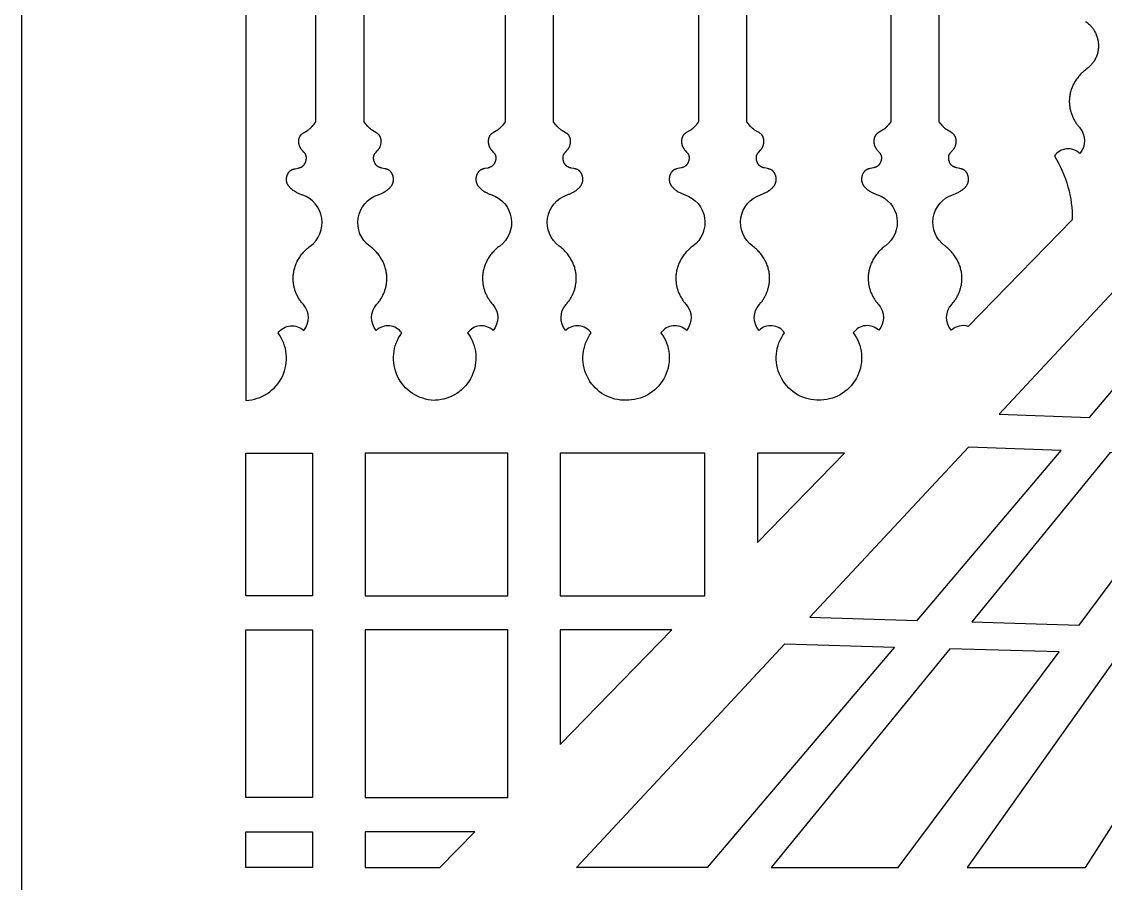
# Model space of a CAD drawing. Extents: x 101 to 2101, y 75 to 2087.
# Drawn here: x 101 to 575.2, y 384.7 to 762 of the extents above; entities that cross this region are included whole.
import ezdxf

# ---------------------------------------------------------------- set-up
doc = ezdxf.new("R2010")
doc.units = 0
doc.layers.add('LAYER_01', color=7, linetype='CONTINUOUS')

msp = doc.modelspace()

# ---------------------------------------------------------------- linework, layer by layer
at = {"layer": 'LAYER_01'}
msp.add_lwpolyline([(101.01, 1666.56, -0.19494), (1093.27, 2087.06), (1093.27, 75.37), (101.01, 75.37)], format="xyb", close=True, dxfattribs=at)
for points in [[(199.14, 1591.48), (199.14, 596.19, 0.602226), (213.25, 625.69, -0.456941), (224.41, 626.77, 0.374262), (224.27, 638.11), (223.99, 638.43), (223.72, 638.76), (223.45, 639.09), (223.2, 639.43), (222.95, 639.77), (222.71, 640.11), (222.49, 640.46), (222.27, 640.81), (222.06, 641.17), (221.86, 641.53), (221.67, 641.89), (221.49, 642.25), (221.31, 642.62), (221.15, 642.98), (221, 643.35), (220.86, 643.72), (220.72, 644.09), (220.6, 644.46), (220.48, 644.83), (220.38, 645.2), (220.28, 645.57), (220.19, 645.94), (220.11, 646.3), (220.05, 646.67), (219.98, 647.04), (219.93, 647.4), (219.89, 647.77), (219.85, 648.13), (219.83, 648.49), (219.81, 648.84), (219.79, 649.2), (219.79, 649.55), (219.8, 650.01), (219.82, 650.47), (219.85, 650.93), (219.9, 651.4), (219.96, 651.87), (220.03, 652.34), (220.12, 652.82), (220.22, 653.29), (220.34, 653.77), (220.48, 654.25), (220.63, 654.73), (220.79, 655.21), (220.97, 655.68), (221.17, 656.16), (221.38, 656.63), (221.61, 657.1), (221.85, 657.57), (222.12, 658.03), (222.39, 658.49), (222.68, 658.94), (222.99, 659.39), (223.31, 659.83), (223.65, 660.26), (224, 660.68), (224.37, 661.1), (224.75, 661.51), (225.14, 661.9), (225.55, 662.29), (225.97, 662.67), (226.4, 663.03), (226.84, 663.39), (227.29, 663.73, 0.608262), (223.79, 686.12), (223.46, 686.23), (223.12, 686.36), (222.79, 686.49), (222.46, 686.63), (222.13, 686.78), (221.8, 686.94), (221.48, 687.1), (221.15, 687.28), (220.78, 687.49), (220.41, 687.71), (220.05, 687.95), (219.88, 688.07), (219.7, 688.19), (219.53, 688.32), (219.36, 688.45), (219.2, 688.58), (219.04, 688.72), (218.88, 688.86), (218.72, 689), (218.57, 689.14), (218.43, 689.29), (218.29, 689.44), (218.15, 689.6), (218.02, 689.76), (217.9, 689.92), (217.78, 690.08), (217.67, 690.25), (217.62, 690.33), (217.56, 690.42), (217.51, 690.51), (217.47, 690.59), (217.42, 690.68), (217.37, 690.77), (217.33, 690.86), (217.29, 690.95), (217.25, 691.04), (217.21, 691.13), (217.18, 691.23), (217.14, 691.32), (217.11, 691.42), (217.08, 691.51), (217.05, 691.61), (217.03, 691.71), (217, 691.81), (216.98, 691.9), (216.96, 692.01), (216.94, 692.11), (216.93, 692.19), (216.92, 692.27), (216.9, 692.43), (216.89, 692.6), (216.89, 692.76), (216.88, 692.93), (216.89, 693.1), (216.9, 693.27), (216.91, 693.43), (216.93, 693.6), (216.96, 693.77), (216.99, 693.94), (217.02, 694.11), (217.06, 694.27), (217.11, 694.44), (217.16, 694.6), (217.21, 694.76), (217.27, 694.92), (217.34, 695.08), (217.41, 695.23), (217.48, 695.38), (217.56, 695.53), (217.64, 695.67), (217.68, 695.74), (217.73, 695.81), (217.77, 695.88), (217.82, 695.94), (217.87, 696.01), (217.91, 696.08), (217.96, 696.14), (218.01, 696.2), (218.07, 696.26), (218.12, 696.32), (218.17, 696.38), (218.23, 696.44), (218.28, 696.49), (218.34, 696.55), (218.4, 696.6), (218.45, 696.65), (218.51, 696.7), (218.57, 696.75), (218.64, 696.8), (218.7, 696.84), (218.77, 696.89), (218.84, 696.94), (218.91, 696.98), (218.99, 697.03), (219.06, 697.07), (219.14, 697.1), (219.22, 697.14), (219.29, 697.18), (219.37, 697.21), (219.45, 697.24), (219.61, 697.31), (219.78, 697.36), (219.95, 697.41), (220.12, 697.46), (220.29, 697.51), (220.64, 697.59), (222.05, 697.89), (222.23, 697.93), (222.4, 697.97), (222.57, 698.02), (222.74, 698.08), (222.91, 698.13), (223.07, 698.2), (223.15, 698.23), (223.23, 698.27), (223.31, 698.3), (223.39, 698.34), (223.47, 698.38), (223.54, 698.42), (223.62, 698.47), (223.69, 698.51), (223.76, 698.56), (223.84, 698.61), (223.91, 698.66), (223.98, 698.71), (224.04, 698.76), (224.1, 698.81), (224.16, 698.87), (224.22, 698.92), (224.28, 698.98), (224.34, 699.04), (224.39, 699.1), (224.45, 699.16), (224.5, 699.22), (224.55, 699.29), (224.6, 699.35), (224.65, 699.42), (224.7, 699.49), (224.75, 699.56), (224.8, 699.63), (224.84, 699.7), (224.89, 699.77), (224.93, 699.85), (224.97, 699.92), (225.01, 700), (225.05, 700.08), (225.09, 700.15), (225.16, 700.31), (225.23, 700.47), (225.29, 700.64), (225.35, 700.8), (225.4, 700.97), (225.44, 701.14), (225.48, 701.31), (225.52, 701.48), (225.53, 701.56), (225.54, 701.65), (225.55, 701.73), (225.56, 701.82), (225.57, 701.9), (225.58, 701.99), (225.58, 702.07), (225.59, 702.16), (225.59, 702.24), (225.59, 702.32), (225.59, 702.41), (225.58, 702.49), (225.58, 702.57), (225.57, 702.66), (225.56, 702.74), (225.55, 702.82), (225.54, 702.9), (225.53, 702.98), (225.51, 703.06), (225.5, 703.14), (225.48, 703.21), (225.46, 703.29), (225.44, 703.36), (225.41, 703.44), (225.39, 703.51), (225.36, 703.58), (225.34, 703.64), (225.32, 703.69), (225.29, 703.73), (225.27, 703.78), (225.22, 703.88), (225.17, 703.98), (225.11, 704.07), (225.05, 704.16), (224.99, 704.25), (224.93, 704.34), (224.86, 704.43), (224.8, 704.51), (224.66, 704.68), (224.51, 704.85), (223.74, 705.69), (223.59, 705.87), (223.44, 706.05), (223.37, 706.14), (223.3, 706.23), (223.23, 706.33), (223.17, 706.43), (223.12, 706.51), (223.07, 706.59), (223.02, 706.67), (222.97, 706.75), (222.93, 706.83), (222.88, 706.92), (222.84, 707), (222.8, 707.09), (222.76, 707.17), (222.73, 707.26), (222.65, 707.44), (222.59, 707.62), (222.53, 707.81), (222.48, 707.99), (222.43, 708.18), (222.39, 708.37), (222.35, 708.56), (222.33, 708.75), (222.3, 708.95), (222.29, 709.14), (222.28, 709.33), (222.27, 709.52), (222.28, 709.72), (222.28, 709.91), (222.3, 710.09), (222.31, 710.19), (222.32, 710.28), (222.34, 710.37), (222.35, 710.47), (222.37, 710.56), (222.39, 710.65), (222.41, 710.74), (222.43, 710.83), (222.45, 710.91), (222.48, 711), (222.5, 711.09), (222.53, 711.17), (222.56, 711.26), (222.59, 711.34), (222.63, 711.42), (222.66, 711.51), (222.7, 711.59), (222.74, 711.67), (222.78, 711.74), (222.82, 711.82), (222.86, 711.89), (222.91, 711.97), (222.95, 712.04), (223, 712.11), (223.04, 712.16), (223.08, 712.22), (223.12, 712.27), (223.16, 712.32), (223.2, 712.37), (223.25, 712.42), (223.34, 712.51), (223.43, 712.6), (223.52, 712.69), (223.62, 712.78), (223.72, 712.87), (223.82, 712.95), (223.93, 713.03), (224.04, 713.11), (224.15, 713.19), (224.37, 713.34), (224.6, 713.48), (226.04, 714.33), (226.27, 714.48), (226.5, 714.63), (226.62, 714.72), (226.74, 714.81), (226.85, 714.9), (226.97, 714.99), (227.2, 715.18), (227.42, 715.38), (227.63, 715.58), (227.84, 715.79), (228.04, 716.01), (228.24, 716.23), (228.62, 716.68), (228.99, 717.14), (229.72, 718.07), (229.75, 1016.98, 0.48988)], [(312.63, 1017.01), (312.6, 718.1), (311.87, 717.16), (311.5, 716.7), (311.12, 716.25), (310.92, 716.03), (310.72, 715.82), (310.51, 715.61), (310.3, 715.41), (310.08, 715.21), (309.85, 715.02), (309.74, 714.92), (309.62, 714.83), (309.5, 714.74), (309.38, 714.66), (309.15, 714.5), (308.92, 714.35), (307.48, 713.51), (307.25, 713.36), (307.03, 713.21), (306.92, 713.13), (306.81, 713.06), (306.7, 712.97), (306.6, 712.89), (306.5, 712.81), (306.4, 712.72), (306.31, 712.63), (306.22, 712.54), (306.13, 712.44), (306.08, 712.39), (306.04, 712.34), (306, 712.29), (305.96, 712.24), (305.92, 712.19), (305.88, 712.14), (305.83, 712.07), (305.79, 712), (305.74, 711.92), (305.7, 711.85), (305.66, 711.77), (305.62, 711.69), (305.58, 711.61), (305.54, 711.53), (305.51, 711.45), (305.47, 711.37), (305.44, 711.29), (305.41, 711.2), (305.38, 711.12), (305.36, 711.03), (305.33, 710.94), (305.31, 710.85), (305.29, 710.76), (305.27, 710.67), (305.25, 710.58), (305.23, 710.49), (305.22, 710.4), (305.2, 710.31), (305.19, 710.21), (305.18, 710.12), (305.16, 709.93), (305.16, 709.74), (305.15, 709.55), (305.16, 709.36), (305.17, 709.17), (305.18, 708.97), (305.21, 708.78), (305.23, 708.59), (305.27, 708.4), (305.31, 708.21), (305.36, 708.02), (305.41, 707.83), (305.47, 707.65), (305.53, 707.47), (305.61, 707.29), (305.64, 707.2), (305.68, 707.11), (305.72, 707.03), (305.76, 706.94), (305.81, 706.86), (305.85, 706.78), (305.9, 706.69), (305.95, 706.61), (306, 706.53), (306.05, 706.45), (306.11, 706.36), (306.18, 706.26), (306.25, 706.17), (306.32, 706.07), (306.47, 705.89), (306.62, 705.72), (307.39, 704.88), (307.54, 704.71), (307.68, 704.54), (307.74, 704.45), (307.81, 704.37), (307.87, 704.28), (307.93, 704.19), (307.99, 704.1), (308.05, 704), (308.1, 703.91), (308.15, 703.81), (308.17, 703.76), (308.2, 703.71), (308.22, 703.66), (308.24, 703.61), (308.27, 703.54), (308.29, 703.47), (308.32, 703.39), (308.34, 703.32), (308.36, 703.24), (308.38, 703.16), (308.39, 703.08), (308.41, 703.01), (308.42, 702.93), (308.43, 702.85), (308.44, 702.76), (308.45, 702.68), (308.46, 702.6), (308.46, 702.52), (308.47, 702.44), (308.47, 702.35), (308.47, 702.27), (308.47, 702.18), (308.46, 702.1), (308.46, 702.01), (308.45, 701.93), (308.44, 701.84), (308.43, 701.76), (308.42, 701.67), (308.41, 701.59), (308.4, 701.5), (308.36, 701.33), (308.32, 701.16), (308.28, 701), (308.23, 700.83), (308.17, 700.66), (308.11, 700.5), (308.04, 700.34), (307.97, 700.18), (307.93, 700.1), (307.89, 700.03), (307.85, 699.95), (307.81, 699.88), (307.77, 699.8), (307.72, 699.73), (307.68, 699.66), (307.63, 699.59), (307.58, 699.52), (307.53, 699.45), (307.48, 699.38), (307.43, 699.31), (307.38, 699.25), (307.33, 699.19), (307.27, 699.13), (307.22, 699.07), (307.16, 699.01), (307.1, 698.95), (307.04, 698.89), (306.98, 698.84), (306.92, 698.79), (306.86, 698.74), (306.79, 698.69), (306.72, 698.63), (306.65, 698.58), (306.57, 698.54), (306.5, 698.49), (306.42, 698.45), (306.35, 698.41), (306.27, 698.37), (306.19, 698.33), (306.11, 698.29), (306.03, 698.26), (305.95, 698.22), (305.79, 698.16), (305.62, 698.1), (305.45, 698.05), (305.28, 698), (305.11, 697.96), (304.93, 697.91), (303.52, 697.62), (303.17, 697.53), (303, 697.49), (302.83, 697.44), (302.66, 697.39), (302.49, 697.33), (302.33, 697.27), (302.25, 697.24), (302.17, 697.2), (302.1, 697.17), (302.02, 697.13), (301.94, 697.09), (301.87, 697.05), (301.79, 697.01), (301.72, 696.97), (301.65, 696.92), (301.58, 696.87), (301.52, 696.83), (301.46, 696.78), (301.39, 696.73), (301.33, 696.68), (301.28, 696.63), (301.22, 696.58), (301.16, 696.52), (301.11, 696.47), (301.05, 696.41), (301, 696.35), (300.95, 696.29), (300.89, 696.23), (300.84, 696.17), (300.79, 696.1), (300.75, 696.04), (300.7, 695.97), (300.65, 695.9), (300.61, 695.84), (300.56, 695.77), (300.52, 695.7), (300.44, 695.55), (300.36, 695.41), (300.29, 695.26), (300.22, 695.1), (300.15, 694.95), (300.09, 694.79), (300.04, 694.63), (299.99, 694.46), (299.95, 694.3), (299.9, 694.13), (299.87, 693.97), (299.84, 693.8), (299.81, 693.63), (299.79, 693.46), (299.78, 693.29), (299.77, 693.12), (299.76, 692.96), (299.77, 692.79), (299.77, 692.62), (299.78, 692.46), (299.8, 692.29), (299.81, 692.21), (299.82, 692.13), (299.84, 692.03), (299.86, 691.93), (299.88, 691.83), (299.91, 691.73), (299.93, 691.64), (299.96, 691.54), (299.99, 691.44), (300.02, 691.35), (300.06, 691.25), (300.09, 691.16), (300.13, 691.07), (300.17, 690.98), (300.21, 690.89), (300.25, 690.8), (300.3, 690.71), (300.35, 690.62), (300.39, 690.53), (300.45, 690.45), (300.5, 690.36), (300.55, 690.27), (300.66, 690.11), (300.78, 689.94), (300.91, 689.78), (301.03, 689.62), (301.17, 689.47), (301.31, 689.32), (301.45, 689.17), (301.6, 689.02), (301.76, 688.88), (301.92, 688.74), (302.08, 688.61), (302.24, 688.47), (302.41, 688.34), (302.58, 688.22), (302.76, 688.09), (302.93, 687.97), (303.29, 687.74), (303.66, 687.52), (304.03, 687.31), (304.36, 687.13), (304.68, 686.97), (305.01, 686.81), (305.34, 686.66), (305.67, 686.52), (306, 686.39), (306.34, 686.26), (306.67, 686.14, -0.608262), (310.17, 663.76), (309.72, 663.41), (309.28, 663.06), (308.85, 662.69), (308.43, 662.32), (308.02, 661.93), (307.63, 661.53), (307.25, 661.13), (306.88, 660.71), (306.53, 660.29), (306.19, 659.85), (305.87, 659.41), (305.56, 658.97), (305.27, 658.52), (305, 658.06), (304.74, 657.6), (304.49, 657.13), (304.26, 656.66), (304.05, 656.19), (303.85, 655.71), (303.67, 655.23), (303.51, 654.75), (303.36, 654.28), (303.22, 653.8), (303.1, 653.32), (303, 652.84), (302.91, 652.37), (302.84, 651.89), (302.78, 651.42), (302.73, 650.96), (302.7, 650.49), (302.68, 650.03), (302.67, 649.58), (302.68, 649.23), (302.69, 648.87), (302.71, 648.51), (302.73, 648.15), (302.77, 647.79), (302.81, 647.43), (302.86, 647.07), (302.93, 646.7), (302.99, 646.33), (303.07, 645.96), (303.16, 645.59), (303.26, 645.22), (303.36, 644.85), (303.48, 644.48), (303.6, 644.11), (303.74, 643.74), (303.88, 643.38), (304.03, 643.01), (304.19, 642.64), (304.37, 642.28), (304.55, 641.92), (304.74, 641.55), (304.94, 641.2), (305.15, 640.84), (305.37, 640.49), (305.59, 640.14), (305.83, 639.8), (306.08, 639.45), (306.33, 639.12), (306.6, 638.79), (306.87, 638.46), (307.15, 638.14, -0.374262), (307.29, 626.8, 0.456941), (296.13, 625.71, -0.602226), (282.02, 596.22), (281.45, 596.19, -0.602226), (267.34, 625.69, 0.456941), (256.18, 626.77, -0.374262), (256.32, 638.11), (256.6, 638.43), (256.87, 638.76), (257.14, 639.09), (257.39, 639.43), (257.64, 639.77), (257.88, 640.11), (258.1, 640.46), (258.32, 640.81), (258.53, 641.17), (258.73, 641.53), (258.92, 641.89), (259.1, 642.25), (259.28, 642.62), (259.44, 642.98), (259.59, 643.35), (259.73, 643.72), (259.87, 644.09), (259.99, 644.46), (260.11, 644.83), (260.21, 645.2), (260.31, 645.57), (260.4, 645.94), (260.47, 646.3), (260.54, 646.67), (260.61, 647.04), (260.66, 647.4), (260.7, 647.77), (260.74, 648.13), (260.76, 648.49), (260.78, 648.84), (260.79, 649.2), (260.8, 649.55), (260.79, 650.01), (260.77, 650.47), (260.74, 650.93), (260.69, 651.4), (260.63, 651.87), (260.56, 652.34), (260.47, 652.82), (260.37, 653.29), (260.25, 653.77), (260.11, 654.25), (259.96, 654.73), (259.8, 655.21), (259.62, 655.68), (259.42, 656.16), (259.21, 656.63), (258.98, 657.1), (258.73, 657.57), (258.47, 658.03), (258.2, 658.49), (257.91, 658.94), (257.6, 659.39), (257.28, 659.83), (256.94, 660.26), (256.59, 660.68), (256.22, 661.1), (255.84, 661.51), (255.45, 661.9), (255.04, 662.29), (254.62, 662.67), (254.19, 663.03), (253.75, 663.39), (253.3, 663.73, -0.608262), (256.8, 686.12), (257.13, 686.23), (257.47, 686.36), (257.8, 686.49), (258.13, 686.63), (258.46, 686.78), (258.79, 686.94), (259.11, 687.1), (259.44, 687.28), (259.81, 687.49), (260.18, 687.71), (260.54, 687.95), (260.71, 688.07), (260.89, 688.19), (261.06, 688.32), (261.23, 688.45), (261.39, 688.58), (261.55, 688.72), (261.71, 688.86), (261.87, 689), (262.01, 689.14), (262.16, 689.29), (262.3, 689.44), (262.43, 689.6), (262.56, 689.76), (262.69, 689.92), (262.81, 690.08), (262.92, 690.25), (262.97, 690.33), (263.02, 690.42), (263.08, 690.51), (263.12, 690.59), (263.17, 690.68), (263.22, 690.77), (263.26, 690.86), (263.3, 690.95), (263.34, 691.04), (263.38, 691.13), (263.41, 691.23), (263.45, 691.32), (263.48, 691.42), (263.51, 691.51), (263.54, 691.61), (263.56, 691.71), (263.59, 691.81), (263.61, 691.9), (263.63, 692.01), (263.65, 692.11), (263.66, 692.19), (263.67, 692.27), (263.69, 692.43), (263.7, 692.6), (263.7, 692.76), (263.7, 692.93), (263.7, 693.1), (263.69, 693.27), (263.68, 693.43), (263.66, 693.6), (263.63, 693.77), (263.6, 693.94), (263.56, 694.11), (263.52, 694.27), (263.48, 694.44), (263.43, 694.6), (263.37, 694.76), (263.32, 694.92), (263.25, 695.08), (263.18, 695.23), (263.11, 695.38), (263.03, 695.53), (262.95, 695.67), (262.91, 695.74), (262.86, 695.81), (262.82, 695.88), (262.77, 695.94), (262.72, 696.01), (262.68, 696.08), (262.63, 696.14), (262.58, 696.2), (262.52, 696.26), (262.47, 696.32), (262.42, 696.38), (262.36, 696.44), (262.31, 696.49), (262.25, 696.55), (262.19, 696.6), (262.13, 696.65), (262.08, 696.7), (262.01, 696.75), (261.95, 696.8), (261.89, 696.84), (261.82, 696.89), (261.75, 696.94), (261.68, 696.98), (261.6, 697.03), (261.53, 697.07), (261.45, 697.1), (261.37, 697.14), (261.3, 697.18), (261.22, 697.21), (261.14, 697.24), (260.98, 697.31), (260.81, 697.36), (260.64, 697.41), (260.47, 697.46), (260.3, 697.51), (259.95, 697.59), (258.54, 697.89), (258.36, 697.93), (258.19, 697.97), (258.02, 698.02), (257.85, 698.08), (257.68, 698.13), (257.52, 698.2), (257.44, 698.23), (257.36, 698.27), (257.28, 698.3), (257.2, 698.34), (257.12, 698.38), (257.05, 698.42), (256.97, 698.47), (256.9, 698.51), (256.82, 698.56), (256.75, 698.61), (256.68, 698.66), (256.61, 698.71), (256.55, 698.76), (256.49, 698.81), (256.43, 698.87), (256.37, 698.92), (256.31, 698.98), (256.25, 699.04), (256.2, 699.1), (256.14, 699.16), (256.09, 699.22), (256.04, 699.29), (255.99, 699.35), (255.94, 699.42), (255.89, 699.49), (255.84, 699.56), (255.79, 699.63), (255.75, 699.7), (255.7, 699.77), (255.66, 699.85), (255.62, 699.92), (255.58, 700), (255.54, 700.08), (255.5, 700.15), (255.43, 700.31), (255.36, 700.47), (255.3, 700.64), (255.24, 700.8), (255.19, 700.97), (255.15, 701.14), (255.11, 701.31), (255.07, 701.48), (255.06, 701.56), (255.05, 701.65), (255.04, 701.73), (255.03, 701.82), (255.02, 701.9), (255.01, 701.99), (255.01, 702.07), (255, 702.16), (255, 702.24), (255, 702.32), (255, 702.41), (255.01, 702.49), (255.01, 702.57), (255.02, 702.66), (255.02, 702.74), (255.03, 702.82), (255.05, 702.9), (255.06, 702.98), (255.08, 703.06), (255.09, 703.14), (255.11, 703.21), (255.13, 703.29), (255.15, 703.36), (255.18, 703.44), (255.2, 703.51), (255.23, 703.58), (255.25, 703.64), (255.27, 703.69), (255.3, 703.73), (255.32, 703.78), (255.37, 703.88), (255.42, 703.98), (255.48, 704.07), (255.54, 704.16), (255.6, 704.25), (255.66, 704.34), (255.73, 704.43), (255.79, 704.51), (255.93, 704.68), (256.08, 704.85), (256.85, 705.69), (257, 705.87), (257.15, 706.05), (257.22, 706.14), (257.29, 706.23), (257.36, 706.33), (257.42, 706.43), (257.47, 706.51), (257.52, 706.59), (257.57, 706.67), (257.62, 706.75), (257.66, 706.83), (257.71, 706.92), (257.75, 707), (257.79, 707.09), (257.83, 707.17), (257.86, 707.26), (257.94, 707.44), (258, 707.62), (258.06, 707.81), (258.11, 707.99), (258.16, 708.18), (258.2, 708.37), (258.24, 708.56), (258.26, 708.75), (258.29, 708.95), (258.3, 709.14), (258.31, 709.33), (258.32, 709.52), (258.31, 709.72), (258.31, 709.91), (258.29, 710.09), (258.28, 710.19), (258.27, 710.28), (258.25, 710.37), (258.24, 710.47), (258.22, 710.56), (258.2, 710.65), (258.18, 710.74), (258.16, 710.83), (258.14, 710.91), (258.11, 711), (258.09, 711.09), (258.06, 711.17), (258.03, 711.26), (258, 711.34), (257.96, 711.42), (257.93, 711.51), (257.89, 711.59), (257.85, 711.67), (257.81, 711.74), (257.77, 711.82), (257.73, 711.89), (257.68, 711.97), (257.64, 712.04), (257.59, 712.11), (257.55, 712.16), (257.51, 712.22), (257.47, 712.27), (257.43, 712.32), (257.39, 712.37), (257.34, 712.42), (257.25, 712.51), (257.16, 712.6), (257.07, 712.69), (256.97, 712.78), (256.87, 712.87), (256.77, 712.95), (256.66, 713.03), (256.55, 713.11), (256.44, 713.19), (256.22, 713.34), (255.99, 713.48), (254.55, 714.33), (254.32, 714.48), (254.09, 714.63), (253.97, 714.72), (253.85, 714.81), (253.73, 714.9), (253.62, 714.99), (253.39, 715.18), (253.17, 715.38), (252.96, 715.58), (252.75, 715.79), (252.55, 716.01), (252.35, 716.23), (251.97, 716.68), (251.6, 717.14), (250.87, 718.07), (250.84, 1016.98, -0.48988)], [(397.23, 1017.04), (397.19, 718.12), (396.47, 717.19), (396.1, 716.73), (395.71, 716.28), (395.52, 716.06), (395.31, 715.85), (395.1, 715.64), (394.89, 715.43), (394.67, 715.24), (394.45, 715.04), (394.33, 714.95), (394.21, 714.86), (394.09, 714.77), (393.97, 714.68), (393.74, 714.53), (393.51, 714.38), (392.08, 713.53), (391.85, 713.39), (391.62, 713.24), (391.51, 713.16), (391.4, 713.08), (391.3, 713), (391.19, 712.92), (391.09, 712.83), (391, 712.75), (390.9, 712.66), (390.81, 712.57), (390.72, 712.47), (390.68, 712.42), (390.64, 712.37), (390.6, 712.32), (390.56, 712.27), (390.52, 712.22), (390.48, 712.17), (390.43, 712.1), (390.38, 712.02), (390.34, 711.95), (390.29, 711.87), (390.25, 711.8), (390.21, 711.72), (390.17, 711.64), (390.13, 711.56), (390.1, 711.48), (390.07, 711.4), (390.03, 711.31), (390, 711.23), (389.98, 711.14), (389.95, 711.06), (389.92, 710.97), (389.9, 710.88), (389.88, 710.79), (389.86, 710.7), (389.84, 710.61), (389.82, 710.52), (389.81, 710.43), (389.8, 710.33), (389.78, 710.24), (389.77, 710.15), (389.76, 709.96), (389.75, 709.77), (389.75, 709.58), (389.75, 709.39), (389.76, 709.19), (389.78, 709), (389.8, 708.81), (389.83, 708.62), (389.86, 708.42), (389.9, 708.23), (389.95, 708.05), (390, 707.86), (390.06, 707.68), (390.13, 707.49), (390.2, 707.32), (390.24, 707.23), (390.28, 707.14), (390.32, 707.06), (390.36, 706.97), (390.4, 706.89), (390.45, 706.8), (390.49, 706.72), (390.54, 706.64), (390.59, 706.56), (390.64, 706.48), (390.71, 706.38), (390.77, 706.29), (390.84, 706.19), (390.91, 706.1), (391.06, 705.92), (391.21, 705.75), (391.98, 704.91), (392.13, 704.74), (392.27, 704.57), (392.34, 704.48), (392.4, 704.39), (392.47, 704.3), (392.53, 704.21), (392.59, 704.12), (392.64, 704.03), (392.7, 703.93), (392.74, 703.84), (392.77, 703.79), (392.79, 703.74), (392.81, 703.69), (392.83, 703.64), (392.86, 703.57), (392.89, 703.49), (392.91, 703.42), (392.93, 703.34), (392.95, 703.27), (392.97, 703.19), (392.99, 703.11), (393, 703.03), (393.02, 702.95), (393.03, 702.87), (393.04, 702.79), (393.05, 702.71), (393.05, 702.63), (393.06, 702.55), (393.06, 702.46), (393.06, 702.38), (393.06, 702.3), (393.06, 702.21), (393.06, 702.13), (393.05, 702.04), (393.05, 701.96), (393.04, 701.87), (393.03, 701.79), (393.02, 701.7), (393, 701.62), (392.99, 701.53), (392.96, 701.36), (392.92, 701.19), (392.87, 701.02), (392.82, 700.86), (392.77, 700.69), (392.7, 700.53), (392.64, 700.37), (392.57, 700.21), (392.53, 700.13), (392.49, 700.05), (392.45, 699.98), (392.41, 699.9), (392.36, 699.83), (392.32, 699.76), (392.27, 699.68), (392.23, 699.61), (392.18, 699.54), (392.13, 699.48), (392.08, 699.41), (392.03, 699.34), (391.97, 699.28), (391.92, 699.21), (391.87, 699.15), (391.81, 699.09), (391.75, 699.03), (391.69, 698.98), (391.64, 698.92), (391.58, 698.87), (391.51, 698.82), (391.45, 698.77), (391.38, 698.71), (391.31, 698.66), (391.24, 698.61), (391.17, 698.56), (391.09, 698.52), (391.02, 698.48), (390.94, 698.43), (390.86, 698.39), (390.78, 698.36), (390.71, 698.32), (390.63, 698.28), (390.54, 698.25), (390.38, 698.19), (390.21, 698.13), (390.04, 698.08), (389.87, 698.03), (389.7, 697.98), (389.53, 697.94), (388.11, 697.64), (387.76, 697.56), (387.59, 697.52), (387.42, 697.47), (387.25, 697.42), (387.09, 697.36), (386.93, 697.3), (386.85, 697.27), (386.77, 697.23), (386.69, 697.2), (386.61, 697.16), (386.54, 697.12), (386.46, 697.08), (386.39, 697.04), (386.32, 696.99), (386.24, 696.95), (386.17, 696.9), (386.11, 696.85), (386.05, 696.81), (385.99, 696.76), (385.93, 696.71), (385.87, 696.66), (385.81, 696.6), (385.76, 696.55), (385.7, 696.49), (385.65, 696.44), (385.59, 696.38), (385.54, 696.32), (385.49, 696.26), (385.44, 696.19), (385.39, 696.13), (385.34, 696.06), (385.29, 696), (385.25, 695.93), (385.2, 695.86), (385.16, 695.79), (385.12, 695.72), (385.03, 695.58), (384.95, 695.43), (384.88, 695.28), (384.81, 695.13), (384.75, 694.97), (384.69, 694.81), (384.63, 694.65), (384.58, 694.49), (384.54, 694.33), (384.5, 694.16), (384.46, 693.99), (384.43, 693.83), (384.41, 693.66), (384.39, 693.49), (384.37, 693.32), (384.36, 693.15), (384.36, 692.98), (384.36, 692.82), (384.37, 692.65), (384.38, 692.48), (384.39, 692.32), (384.41, 692.24), (384.42, 692.16), (384.43, 692.06), (384.45, 691.96), (384.48, 691.86), (384.5, 691.76), (384.53, 691.66), (384.55, 691.57), (384.58, 691.47), (384.62, 691.38), (384.65, 691.28), (384.69, 691.19), (384.72, 691.1), (384.76, 691), (384.8, 690.91), (384.85, 690.82), (384.89, 690.73), (384.94, 690.65), (384.99, 690.56), (385.04, 690.47), (385.09, 690.39), (385.14, 690.3), (385.26, 690.13), (385.38, 689.97), (385.5, 689.81), (385.63, 689.65), (385.76, 689.5), (385.9, 689.35), (386.05, 689.2), (386.2, 689.05), (386.35, 688.91), (386.51, 688.77), (386.67, 688.63), (386.84, 688.5), (387.01, 688.37), (387.18, 688.25), (387.35, 688.12), (387.53, 688), (387.89, 687.77), (388.25, 687.54), (388.63, 687.33), (388.95, 687.16), (389.28, 686.99), (389.6, 686.84), (389.93, 686.69), (390.27, 686.55), (390.6, 686.41), (390.93, 686.29), (391.27, 686.17, -0.608262), (394.77, 663.78), (394.31, 663.44), (393.87, 663.09), (393.44, 662.72), (393.02, 662.34), (392.62, 661.96), (392.22, 661.56), (391.84, 661.15), (391.48, 660.74), (391.12, 660.31), (390.79, 659.88), (390.47, 659.44), (390.16, 659), (389.87, 658.54), (389.59, 658.09), (389.33, 657.62), (389.08, 657.16), (388.86, 656.69), (388.64, 656.21), (388.45, 655.74), (388.27, 655.26), (388.1, 654.78), (387.95, 654.3), (387.82, 653.82), (387.7, 653.35), (387.59, 652.87), (387.5, 652.39), (387.43, 651.92), (387.37, 651.45), (387.32, 650.98), (387.29, 650.52), (387.27, 650.06), (387.27, 649.6), (387.27, 649.25), (387.28, 648.9), (387.3, 648.54), (387.33, 648.18), (387.36, 647.82), (387.41, 647.46), (387.46, 647.09), (387.52, 646.73), (387.59, 646.36), (387.67, 645.99), (387.76, 645.62), (387.85, 645.25), (387.96, 644.88), (388.07, 644.51), (388.2, 644.14), (388.33, 643.77), (388.47, 643.4), (388.63, 643.04), (388.79, 642.67), (388.96, 642.3), (389.14, 641.94), (389.33, 641.58), (389.53, 641.22), (389.74, 640.87), (389.96, 640.52), (390.19, 640.17), (390.43, 639.82), (390.67, 639.48), (390.93, 639.15), (391.19, 638.81), (391.46, 638.49), (391.75, 638.16, -0.374262), (391.89, 626.82, 0.456941), (380.73, 625.74, -0.602226), (366.62, 596.25), (364.33, 596.22, -0.602226), (350.22, 625.71, 0.456941), (339.06, 626.8, -0.374262), (339.2, 638.14), (339.48, 638.46), (339.75, 638.79), (340.02, 639.12), (340.27, 639.45), (340.52, 639.8), (340.76, 640.14), (340.98, 640.49), (341.2, 640.84), (341.41, 641.2), (341.61, 641.55), (341.8, 641.92), (341.98, 642.28), (342.16, 642.64), (342.32, 643.01), (342.47, 643.38), (342.61, 643.74), (342.75, 644.11), (342.87, 644.48), (342.99, 644.85), (343.09, 645.22), (343.19, 645.59), (343.28, 645.96), (343.36, 646.33), (343.42, 646.7), (343.49, 647.07), (343.54, 647.43), (343.58, 647.79), (343.62, 648.15), (343.64, 648.51), (343.66, 648.87), (343.68, 649.23), (343.68, 649.58), (343.67, 650.03), (343.65, 650.49), (343.62, 650.96), (343.57, 651.42), (343.51, 651.89), (343.44, 652.37), (343.35, 652.84), (343.25, 653.32), (343.13, 653.8), (342.99, 654.28), (342.84, 654.75), (342.68, 655.23), (342.5, 655.71), (342.3, 656.19), (342.09, 656.66), (341.86, 657.13), (341.61, 657.6), (341.35, 658.06), (341.08, 658.52), (340.79, 658.97), (340.48, 659.41), (340.16, 659.85), (339.82, 660.29), (339.47, 660.71), (339.1, 661.13), (338.72, 661.53), (338.33, 661.93), (337.92, 662.32), (337.5, 662.69), (337.07, 663.06), (336.63, 663.41), (336.18, 663.76, -0.608262), (339.68, 686.14), (340.01, 686.26), (340.35, 686.39), (340.68, 686.52), (341.01, 686.66), (341.34, 686.81), (341.67, 686.97), (341.99, 687.13), (342.32, 687.31), (342.69, 687.52), (343.06, 687.74), (343.42, 687.97), (343.59, 688.09), (343.77, 688.22), (343.94, 688.34), (344.11, 688.47), (344.27, 688.61), (344.43, 688.74), (344.59, 688.88), (344.75, 689.02), (344.9, 689.17), (345.04, 689.32), (345.18, 689.47), (345.32, 689.62), (345.44, 689.78), (345.57, 689.94), (345.69, 690.11), (345.8, 690.27), (345.85, 690.36), (345.9, 690.45), (345.96, 690.53), (346, 690.62), (346.05, 690.71), (346.1, 690.8), (346.14, 690.89), (346.18, 690.98), (346.22, 691.07), (346.26, 691.16), (346.29, 691.25), (346.33, 691.35), (346.36, 691.44), (346.39, 691.54), (346.42, 691.64), (346.44, 691.73), (346.47, 691.83), (346.49, 691.93), (346.51, 692.03), (346.53, 692.13), (346.54, 692.21), (346.55, 692.29), (346.57, 692.46), (346.58, 692.62), (346.58, 692.79), (346.59, 692.96), (346.58, 693.12), (346.57, 693.29), (346.56, 693.46), (346.54, 693.63), (346.51, 693.8), (346.48, 693.97), (346.45, 694.13), (346.4, 694.3), (346.36, 694.46), (346.31, 694.63), (346.26, 694.79), (346.2, 694.95), (346.13, 695.1), (346.06, 695.26), (345.99, 695.41), (345.91, 695.55), (345.83, 695.7), (345.79, 695.77), (345.74, 695.84), (345.7, 695.9), (345.65, 695.97), (345.6, 696.04), (345.56, 696.1), (345.51, 696.17), (345.46, 696.23), (345.4, 696.29), (345.35, 696.35), (345.3, 696.41), (345.24, 696.47), (345.19, 696.52), (345.13, 696.58), (345.07, 696.63), (345.02, 696.68), (344.96, 696.73), (344.89, 696.78), (344.83, 696.83), (344.77, 696.87), (344.7, 696.92), (344.63, 696.97), (344.56, 697.01), (344.48, 697.05), (344.41, 697.09), (344.33, 697.13), (344.25, 697.17), (344.18, 697.2), (344.1, 697.24), (344.02, 697.27), (343.86, 697.33), (343.69, 697.39), (343.52, 697.44), (343.35, 697.49), (343.18, 697.53), (342.83, 697.62), (341.42, 697.91), (341.24, 697.96), (341.07, 698), (340.9, 698.05), (340.73, 698.1), (340.56, 698.16), (340.4, 698.22), (340.32, 698.26), (340.24, 698.29), (340.16, 698.33), (340.08, 698.37), (340, 698.41), (339.93, 698.45), (339.85, 698.49), (339.78, 698.54), (339.7, 698.58), (339.63, 698.63), (339.56, 698.69), (339.49, 698.74), (339.43, 698.79), (339.37, 698.84), (339.31, 698.89), (339.25, 698.95), (339.19, 699.01), (339.13, 699.07), (339.08, 699.13), (339.02, 699.19), (338.97, 699.25), (338.92, 699.31), (338.87, 699.38), (338.82, 699.45), (338.77, 699.52), (338.72, 699.59), (338.67, 699.66), (338.63, 699.73), (338.58, 699.8), (338.54, 699.88), (338.5, 699.95), (338.46, 700.03), (338.42, 700.1), (338.38, 700.18), (338.31, 700.34), (338.24, 700.5), (338.18, 700.66), (338.12, 700.83), (338.07, 701), (338.03, 701.16), (337.99, 701.33), (337.95, 701.5), (337.94, 701.59), (337.93, 701.67), (337.92, 701.76), (337.91, 701.84), (337.9, 701.93), (337.89, 702.01), (337.89, 702.1), (337.88, 702.18), (337.88, 702.27), (337.88, 702.35), (337.88, 702.44), (337.89, 702.52), (337.89, 702.6), (337.9, 702.68), (337.91, 702.76), (337.92, 702.85), (337.93, 702.93), (337.94, 703.01), (337.96, 703.08), (337.97, 703.16), (337.99, 703.24), (338.01, 703.32), (338.03, 703.39), (338.06, 703.47), (338.08, 703.54), (338.11, 703.61), (338.13, 703.66), (338.15, 703.71), (338.18, 703.76), (338.2, 703.81), (338.25, 703.91), (338.3, 704), (338.36, 704.1), (338.42, 704.19), (338.48, 704.28), (338.54, 704.37), (338.61, 704.45), (338.67, 704.54), (338.81, 704.71), (338.96, 704.88), (339.73, 705.72), (339.88, 705.89), (340.03, 706.07), (340.1, 706.17), (340.17, 706.26), (340.24, 706.36), (340.3, 706.45), (340.35, 706.53), (340.4, 706.61), (340.45, 706.69), (340.5, 706.78), (340.54, 706.86), (340.59, 706.94), (340.63, 707.03), (340.67, 707.11), (340.71, 707.2), (340.74, 707.29), (340.82, 707.47), (340.88, 707.65), (340.94, 707.83), (340.99, 708.02), (341.04, 708.21), (341.08, 708.4), (341.12, 708.59), (341.14, 708.78), (341.17, 708.97), (341.18, 709.17), (341.19, 709.36), (341.2, 709.55), (341.19, 709.74), (341.19, 709.93), (341.17, 710.12), (341.16, 710.21), (341.15, 710.31), (341.13, 710.4), (341.12, 710.49), (341.1, 710.58), (341.08, 710.67), (341.06, 710.76), (341.04, 710.85), (341.02, 710.94), (340.99, 711.03), (340.97, 711.12), (340.94, 711.2), (340.91, 711.29), (340.88, 711.37), (340.84, 711.45), (340.81, 711.53), (340.77, 711.61), (340.73, 711.69), (340.69, 711.77), (340.65, 711.85), (340.61, 711.92), (340.56, 712), (340.52, 712.07), (340.47, 712.14), (340.43, 712.19), (340.39, 712.24), (340.35, 712.29), (340.31, 712.34), (340.27, 712.39), (340.22, 712.44), (340.13, 712.54), (340.04, 712.63), (339.95, 712.72), (339.85, 712.81), (339.75, 712.89), (339.65, 712.97), (339.54, 713.06), (339.43, 713.13), (339.32, 713.21), (339.1, 713.36), (338.87, 713.51), (337.43, 714.35), (337.2, 714.5), (336.97, 714.66), (336.85, 714.74), (336.73, 714.83), (336.61, 714.92), (336.5, 715.02), (336.27, 715.21), (336.05, 715.41), (335.84, 715.61), (335.63, 715.82), (335.43, 716.03), (335.23, 716.25), (334.85, 716.7), (334.48, 717.16), (333.75, 718.1), (333.72, 1017.01, -0.48988)], [(481.39, 1017.07), (481.35, 718.15), (480.63, 717.22), (480.26, 716.76), (479.87, 716.31), (479.67, 716.09), (479.47, 715.87), (479.26, 715.66), (479.05, 715.46), (478.83, 715.26), (478.6, 715.07), (478.49, 714.98), (478.37, 714.89), (478.25, 714.8), (478.13, 714.71), (477.9, 714.56), (477.67, 714.41), (476.24, 713.56), (476, 713.42), (475.78, 713.27), (475.67, 713.19), (475.56, 713.11), (475.46, 713.03), (475.35, 712.95), (475.25, 712.86), (475.16, 712.77), (475.06, 712.68), (474.97, 712.59), (474.88, 712.5), (474.84, 712.45), (474.8, 712.4), (474.75, 712.35), (474.71, 712.3), (474.67, 712.25), (474.64, 712.19), (474.59, 712.12), (474.54, 712.05), (474.49, 711.98), (474.45, 711.9), (474.41, 711.82), (474.37, 711.75), (474.33, 711.67), (474.29, 711.59), (474.26, 711.51), (474.22, 711.42), (474.19, 711.34), (474.16, 711.26), (474.13, 711.17), (474.11, 711.08), (474.08, 711), (474.06, 710.91), (474.04, 710.82), (474.02, 710.73), (474, 710.64), (473.98, 710.55), (473.97, 710.45), (473.95, 710.36), (473.94, 710.27), (473.93, 710.17), (473.92, 709.99), (473.91, 709.8), (473.91, 709.61), (473.91, 709.41), (473.92, 709.22), (473.94, 709.03), (473.96, 708.84), (473.99, 708.64), (474.02, 708.45), (474.06, 708.26), (474.11, 708.07), (474.16, 707.89), (474.22, 707.7), (474.29, 707.52), (474.36, 707.34), (474.4, 707.26), (474.44, 707.17), (474.48, 707.08), (474.52, 707), (474.56, 706.91), (474.61, 706.83), (474.65, 706.75), (474.7, 706.67), (474.75, 706.59), (474.8, 706.51), (474.86, 706.41), (474.93, 706.32), (475, 706.22), (475.07, 706.13), (475.22, 705.95), (475.37, 705.77), (476.14, 704.93), (476.29, 704.77), (476.43, 704.59), (476.5, 704.51), (476.56, 704.42), (476.63, 704.33), (476.69, 704.24), (476.75, 704.15), (476.8, 704.06), (476.85, 703.96), (476.9, 703.87), (476.93, 703.82), (476.95, 703.77), (476.97, 703.72), (476.99, 703.67), (477.02, 703.59), (477.05, 703.52), (477.07, 703.45), (477.09, 703.37), (477.11, 703.29), (477.13, 703.22), (477.15, 703.14), (477.16, 703.06), (477.18, 702.98), (477.19, 702.9), (477.2, 702.82), (477.21, 702.74), (477.21, 702.66), (477.22, 702.57), (477.22, 702.49), (477.22, 702.41), (477.22, 702.32), (477.22, 702.24), (477.22, 702.15), (477.21, 702.07), (477.21, 701.98), (477.2, 701.9), (477.19, 701.81), (477.18, 701.73), (477.16, 701.64), (477.15, 701.56), (477.12, 701.39), (477.08, 701.22), (477.03, 701.05), (476.98, 700.88), (476.93, 700.72), (476.86, 700.55), (476.8, 700.39), (476.72, 700.24), (476.69, 700.16), (476.65, 700.08), (476.61, 700.01), (476.56, 699.93), (476.52, 699.86), (476.48, 699.78), (476.43, 699.71), (476.38, 699.64), (476.34, 699.57), (476.29, 699.5), (476.24, 699.44), (476.19, 699.37), (476.13, 699.3), (476.08, 699.24), (476.02, 699.18), (475.97, 699.12), (475.91, 699.06), (475.85, 699), (475.79, 698.95), (475.73, 698.9), (475.67, 698.84), (475.61, 698.79), (475.54, 698.74), (475.47, 698.69), (475.4, 698.64), (475.32, 698.59), (475.25, 698.55), (475.17, 698.5), (475.1, 698.46), (475.02, 698.42), (474.94, 698.38), (474.86, 698.35), (474.78, 698.31), (474.7, 698.28), (474.54, 698.22), (474.37, 698.16), (474.2, 698.1), (474.03, 698.06), (473.86, 698.01), (473.68, 697.97), (472.27, 697.67), (471.92, 697.59), (471.75, 697.54), (471.58, 697.5), (471.41, 697.44), (471.25, 697.39), (471.09, 697.33), (471.01, 697.29), (470.93, 697.26), (470.85, 697.22), (470.77, 697.19), (470.7, 697.15), (470.62, 697.11), (470.55, 697.06), (470.47, 697.02), (470.4, 696.97), (470.33, 696.93), (470.27, 696.88), (470.21, 696.83), (470.15, 696.78), (470.09, 696.73), (470.03, 696.68), (469.97, 696.63), (469.91, 696.58), (469.86, 696.52), (469.8, 696.46), (469.75, 696.4), (469.7, 696.34), (469.65, 696.28), (469.6, 696.22), (469.55, 696.16), (469.5, 696.09), (469.45, 696.03), (469.41, 695.96), (469.36, 695.89), (469.32, 695.82), (469.27, 695.75), (469.19, 695.61), (469.11, 695.46), (469.04, 695.31), (468.97, 695.16), (468.91, 695), (468.85, 694.84), (468.79, 694.68), (468.74, 694.52), (468.7, 694.35), (468.66, 694.19), (468.62, 694.02), (468.59, 693.85), (468.57, 693.68), (468.55, 693.52), (468.53, 693.35), (468.52, 693.18), (468.52, 693.01), (468.52, 692.84), (468.52, 692.68), (468.54, 692.51), (468.55, 692.35), (468.56, 692.27), (468.58, 692.19), (468.59, 692.09), (468.61, 691.99), (468.63, 691.89), (468.66, 691.79), (468.68, 691.69), (468.71, 691.59), (468.74, 691.5), (468.77, 691.4), (468.81, 691.31), (468.84, 691.22), (468.88, 691.12), (468.92, 691.03), (468.96, 690.94), (469.01, 690.85), (469.05, 690.76), (469.1, 690.67), (469.15, 690.59), (469.2, 690.5), (469.25, 690.41), (469.3, 690.33), (469.42, 690.16), (469.53, 690), (469.66, 689.84), (469.79, 689.68), (469.92, 689.52), (470.06, 689.37), (470.21, 689.22), (470.36, 689.08), (470.51, 688.94), (470.67, 688.8), (470.83, 688.66), (471, 688.53), (471.16, 688.4), (471.34, 688.27), (471.51, 688.15), (471.69, 688.03), (472.05, 687.79), (472.41, 687.57), (472.78, 687.36), (473.11, 687.19), (473.44, 687.02), (473.76, 686.86), (474.09, 686.71), (474.42, 686.57), (474.76, 686.44), (475.09, 686.32), (475.43, 686.2, -0.608262), (478.93, 663.81), (478.47, 663.47), (478.03, 663.11), (477.6, 662.75), (477.18, 662.37), (476.77, 661.98), (476.38, 661.59), (476, 661.18), (475.64, 660.76), (475.28, 660.34), (474.95, 659.91), (474.62, 659.47), (474.32, 659.02), (474.02, 658.57), (473.75, 658.11), (473.49, 657.65), (473.24, 657.18), (473.01, 656.71), (472.8, 656.24), (472.6, 655.76), (472.42, 655.29), (472.26, 654.81), (472.11, 654.33), (471.97, 653.85), (471.86, 653.37), (471.75, 652.9), (471.66, 652.42), (471.59, 651.95), (471.53, 651.48), (471.48, 651.01), (471.45, 650.55), (471.43, 650.09), (471.42, 649.63), (471.43, 649.28), (471.44, 648.92), (471.46, 648.57), (471.49, 648.21), (471.52, 647.85), (471.57, 647.48), (471.62, 647.12), (471.68, 646.75), (471.75, 646.39), (471.83, 646.02), (471.91, 645.65), (472.01, 645.28), (472.12, 644.91), (472.23, 644.54), (472.36, 644.17), (472.49, 643.8), (472.63, 643.43), (472.78, 643.06), (472.95, 642.7), (473.12, 642.33), (473.3, 641.97), (473.49, 641.61), (473.69, 641.25), (473.9, 640.9), (474.12, 640.54), (474.35, 640.2), (474.58, 639.85), (474.83, 639.51), (475.09, 639.17), (475.35, 638.84), (475.62, 638.51), (475.9, 638.19, -0.374262), (476.05, 626.85, 0.456941), (464.89, 625.77, -0.602226), (450.77, 596.27), (448.92, 596.25, -0.602226), (434.81, 625.74, 0.456941), (423.65, 626.82, -0.374262), (423.79, 638.16), (424.07, 638.49), (424.35, 638.81), (424.61, 639.15), (424.87, 639.48), (425.11, 639.82), (425.35, 640.17), (425.58, 640.52), (425.8, 640.87), (426.01, 641.22), (426.21, 641.58), (426.4, 641.94), (426.58, 642.3), (426.75, 642.67), (426.91, 643.04), (427.07, 643.4), (427.21, 643.77), (427.34, 644.14), (427.47, 644.51), (427.58, 644.88), (427.69, 645.25), (427.78, 645.62), (427.87, 645.99), (427.95, 646.36), (428.02, 646.73), (428.08, 647.09), (428.13, 647.46), (428.18, 647.82), (428.21, 648.18), (428.24, 648.54), (428.26, 648.9), (428.27, 649.25), (428.27, 649.6), (428.27, 650.06), (428.25, 650.52), (428.21, 650.98), (428.17, 651.45), (428.11, 651.92), (428.03, 652.39), (427.95, 652.87), (427.84, 653.35), (427.72, 653.82), (427.59, 654.3), (427.44, 654.78), (427.27, 655.26), (427.09, 655.74), (426.9, 656.21), (426.68, 656.69), (426.45, 657.16), (426.21, 657.62), (425.95, 658.09), (425.67, 658.54), (425.38, 659), (425.07, 659.44), (424.75, 659.88), (424.41, 660.31), (424.06, 660.74), (423.7, 661.15), (423.32, 661.56), (422.92, 661.96), (422.52, 662.34), (422.1, 662.72), (421.67, 663.09), (421.22, 663.44), (420.77, 663.78, -0.608262), (424.27, 686.17), (424.61, 686.29), (424.94, 686.41), (425.27, 686.55), (425.6, 686.69), (425.93, 686.84), (426.26, 686.99), (426.59, 687.16), (426.91, 687.33), (427.28, 687.54), (427.65, 687.77), (428.01, 688), (428.19, 688.12), (428.36, 688.25), (428.53, 688.37), (428.7, 688.5), (428.87, 688.63), (429.03, 688.77), (429.19, 688.91), (429.34, 689.05), (429.49, 689.2), (429.63, 689.35), (429.77, 689.5), (429.91, 689.65), (430.04, 689.81), (430.16, 689.97), (430.28, 690.13), (430.39, 690.3), (430.45, 690.39), (430.5, 690.47), (430.55, 690.56), (430.6, 690.65), (430.65, 690.73), (430.69, 690.82), (430.73, 690.91), (430.78, 691), (430.82, 691.1), (430.85, 691.19), (430.89, 691.28), (430.92, 691.38), (430.95, 691.47), (430.98, 691.57), (431.01, 691.66), (431.04, 691.76), (431.06, 691.86), (431.08, 691.96), (431.1, 692.06), (431.12, 692.16), (431.13, 692.24), (431.14, 692.32), (431.16, 692.48), (431.17, 692.65), (431.18, 692.82), (431.18, 692.98), (431.17, 693.15), (431.17, 693.32), (431.15, 693.49), (431.13, 693.66), (431.1, 693.83), (431.07, 693.99), (431.04, 694.16), (431, 694.33), (430.95, 694.49), (430.9, 694.65), (430.85, 694.81), (430.79, 694.97), (430.73, 695.13), (430.66, 695.28), (430.58, 695.43), (430.51, 695.58), (430.42, 695.72), (430.38, 695.79), (430.34, 695.86), (430.29, 695.93), (430.25, 696), (430.2, 696.06), (430.15, 696.13), (430.1, 696.19), (430.05, 696.26), (430, 696.32), (429.95, 696.38), (429.89, 696.44), (429.84, 696.49), (429.78, 696.55), (429.73, 696.6), (429.67, 696.66), (429.61, 696.71), (429.55, 696.76), (429.49, 696.81), (429.43, 696.85), (429.36, 696.9), (429.29, 696.95), (429.22, 696.99), (429.15, 697.04), (429.08, 697.08), (429, 697.12), (428.93, 697.16), (428.85, 697.2), (428.77, 697.23), (428.69, 697.27), (428.61, 697.3), (428.45, 697.36), (428.29, 697.42), (428.12, 697.47), (427.95, 697.52), (427.78, 697.56), (427.43, 697.64), (426.01, 697.94), (425.84, 697.98), (425.66, 698.03), (425.49, 698.08), (425.32, 698.13), (425.16, 698.19), (424.99, 698.25), (424.91, 698.28), (424.83, 698.32), (424.75, 698.36), (424.68, 698.39), (424.6, 698.43), (424.52, 698.48), (424.45, 698.52), (424.37, 698.56), (424.3, 698.61), (424.23, 698.66), (424.16, 698.71), (424.09, 698.77), (424.02, 698.82), (423.96, 698.87), (423.9, 698.92), (423.84, 698.98), (423.79, 699.03), (423.73, 699.09), (423.67, 699.15), (423.62, 699.21), (423.56, 699.28), (423.51, 699.34), (423.46, 699.41), (423.41, 699.48), (423.36, 699.54), (423.31, 699.61), (423.27, 699.68), (423.22, 699.76), (423.18, 699.83), (423.13, 699.9), (423.09, 699.98), (423.05, 700.05), (423.01, 700.13), (422.97, 700.21), (422.9, 700.37), (422.83, 700.53), (422.77, 700.69), (422.72, 700.86), (422.67, 701.02), (422.62, 701.19), (422.58, 701.36), (422.55, 701.53), (422.53, 701.62), (422.52, 701.7), (422.51, 701.79), (422.5, 701.87), (422.49, 701.96), (422.49, 702.04), (422.48, 702.13), (422.48, 702.21), (422.48, 702.3), (422.48, 702.38), (422.48, 702.46), (422.48, 702.55), (422.48, 702.63), (422.49, 702.71), (422.5, 702.79), (422.51, 702.87), (422.52, 702.95), (422.53, 703.03), (422.55, 703.11), (422.57, 703.19), (422.58, 703.27), (422.61, 703.34), (422.63, 703.42), (422.65, 703.49), (422.68, 703.57), (422.71, 703.64), (422.73, 703.69), (422.75, 703.74), (422.77, 703.79), (422.79, 703.84), (422.84, 703.93), (422.9, 704.03), (422.95, 704.12), (423.01, 704.21), (423.07, 704.3), (423.13, 704.39), (423.2, 704.48), (423.27, 704.57), (423.41, 704.74), (423.55, 704.91), (424.33, 705.75), (424.48, 705.92), (424.62, 706.1), (424.7, 706.19), (424.76, 706.29), (424.83, 706.38), (424.9, 706.48), (424.95, 706.56), (425, 706.64), (425.05, 706.72), (425.09, 706.8), (425.14, 706.89), (425.18, 706.97), (425.22, 707.06), (425.26, 707.14), (425.3, 707.23), (425.34, 707.32), (425.41, 707.49), (425.47, 707.68), (425.53, 707.86), (425.59, 708.05), (425.63, 708.23), (425.67, 708.42), (425.71, 708.62), (425.74, 708.81), (425.76, 709), (425.78, 709.19), (425.79, 709.39), (425.79, 709.58), (425.79, 709.77), (425.78, 709.96), (425.76, 710.15), (425.75, 710.24), (425.74, 710.33), (425.73, 710.43), (425.71, 710.52), (425.7, 710.61), (425.68, 710.7), (425.66, 710.79), (425.64, 710.88), (425.61, 710.97), (425.59, 711.06), (425.56, 711.14), (425.53, 711.23), (425.5, 711.31), (425.47, 711.4), (425.44, 711.48), (425.4, 711.56), (425.37, 711.64), (425.33, 711.72), (425.29, 711.8), (425.25, 711.87), (425.2, 711.95), (425.16, 712.02), (425.11, 712.1), (425.06, 712.17), (425.02, 712.22), (424.98, 712.27), (424.94, 712.32), (424.9, 712.37), (424.86, 712.42), (424.82, 712.47), (424.73, 712.57), (424.64, 712.66), (424.54, 712.75), (424.44, 712.83), (424.34, 712.92), (424.24, 713), (424.13, 713.08), (424.03, 713.16), (423.92, 713.24), (423.69, 713.39), (423.46, 713.53), (422.03, 714.38), (421.8, 714.53), (421.57, 714.68), (421.45, 714.77), (421.33, 714.86), (421.21, 714.95), (421.09, 715.04), (420.87, 715.24), (420.65, 715.43), (420.43, 715.64), (420.23, 715.85), (420.02, 716.06), (419.82, 716.28), (419.44, 716.73), (419.07, 717.19), (418.35, 718.12), (418.31, 1017.04, -0.48988)], [(566.49, 762.1), (566.85, 761.85), (567.2, 761.58), (567.55, 761.3), (567.89, 761.01), (568.21, 760.71), (568.37, 760.56), (568.53, 760.4), (568.68, 760.24), (568.83, 760.07), (568.98, 759.9), (569.13, 759.74), (569.27, 759.56), (569.41, 759.39), (569.55, 759.21), (569.68, 759.03), (569.81, 758.85), (569.94, 758.67), (570.18, 758.3), (570.41, 757.92), (570.63, 757.53), (570.83, 757.14), (571.02, 756.74), (571.19, 756.34), (571.35, 755.93), (571.49, 755.52), (571.62, 755.11), (571.73, 754.7), (571.83, 754.29), (571.92, 753.88), (571.99, 753.47), (572.05, 753.06), (572.09, 752.65), (572.13, 752.23), (572.15, 751.82), (572.16, 751.4), (572.16, 750.98), (572.14, 750.57), (572.11, 750.15), (572.07, 749.73), (572.01, 749.31), (571.93, 748.9), (571.85, 748.48), (571.8, 748.28), (571.75, 748.07), (571.69, 747.87), (571.63, 747.66), (571.56, 747.46), (571.5, 747.26), (571.42, 747.05), (571.35, 746.85), (571.27, 746.65), (571.19, 746.45), (571.1, 746.26), (571.01, 746.06), (570.91, 745.86), (570.81, 745.67), (570.71, 745.47), (570.61, 745.28), (570.49, 745.09), (570.38, 744.9), (570.26, 744.71), (570.14, 744.53), (570.02, 744.34), (569.89, 744.16), (569.75, 743.98), (569.62, 743.8), (569.47, 743.62), (569.33, 743.45), (569.18, 743.27), (569.03, 743.1), (568.87, 742.93), (568.71, 742.77), (568.39, 742.44), (568.04, 742.12), (567.68, 741.81), (567.31, 741.5), (566.93, 741.21), (566.48, 740.87), (566.03, 740.52), (565.6, 740.15), (565.18, 739.77), (564.78, 739.39), (564.38, 738.99), (564, 738.58), (563.64, 738.17), (563.29, 737.74), (562.95, 737.31), (562.63, 736.87), (562.32, 736.42), (562.03, 735.97), (561.75, 735.51), (561.49, 735.05), (561.25, 734.59), (561.02, 734.12), (560.81, 733.64), (560.61, 733.17), (560.43, 732.69), (560.26, 732.21), (560.11, 731.73), (559.98, 731.25), (559.86, 730.78), (559.76, 730.3), (559.67, 729.82), (559.59, 729.35), (559.53, 728.88), (559.49, 728.41), (559.45, 727.95), (559.43, 727.49), (559.43, 727.03), (559.43, 726.68), (559.45, 726.32), (559.47, 725.96), (559.5, 725.59), (559.54, 725.21), (559.59, 724.84), (559.65, 724.46), (559.72, 724.07), (559.8, 723.69), (559.89, 723.3), (559.99, 722.92), (560.1, 722.53), (560.22, 722.14), (560.34, 721.75), (560.48, 721.37), (560.62, 720.99), (560.78, 720.61), (560.94, 720.23), (561.11, 719.86), (561.29, 719.49), (561.47, 719.12), (561.67, 718.77), (561.87, 718.41), (562.07, 718.07), (562.29, 717.73), (562.5, 717.4), (562.73, 717.08), (562.96, 716.76), (563.19, 716.46), (563.43, 716.16), (563.67, 715.87), (563.91, 715.59, -0.374262), (564.05, 704.25, 0.456941), (552.89, 703.17, -0.14582), (560.69, 675.15), (515.21, 628.53, 0.275295), (507.81, 626.85, -0.374262), (507.95, 638.19), (508.23, 638.51), (508.51, 638.84), (508.77, 639.17), (509.03, 639.51), (509.27, 639.85), (509.51, 640.2), (509.74, 640.54), (509.96, 640.9), (510.17, 641.25), (510.37, 641.61), (510.56, 641.97), (510.74, 642.33), (510.91, 642.7), (511.07, 643.06), (511.22, 643.43), (511.37, 643.8), (511.5, 644.17), (511.62, 644.54), (511.74, 644.91), (511.85, 645.28), (511.94, 645.65), (512.03, 646.02), (512.11, 646.39), (512.18, 646.75), (512.24, 647.12), (512.29, 647.48), (512.33, 647.85), (512.37, 648.21), (512.4, 648.57), (512.42, 648.92), (512.43, 649.28), (512.43, 649.63), (512.43, 650.09), (512.41, 650.55), (512.37, 651.01), (512.33, 651.48), (512.27, 651.95), (512.19, 652.42), (512.1, 652.9), (512, 653.37), (511.88, 653.85), (511.75, 654.33), (511.6, 654.81), (511.43, 655.29), (511.25, 655.76), (511.05, 656.24), (510.84, 656.71), (510.61, 657.18), (510.37, 657.65), (510.11, 658.11), (509.83, 658.57), (509.54, 659.02), (509.23, 659.47), (508.91, 659.91), (508.57, 660.34), (508.22, 660.76), (507.85, 661.18), (507.47, 661.59), (507.08, 661.98), (506.67, 662.37), (506.26, 662.75), (505.83, 663.11), (505.38, 663.47), (504.93, 663.81, -0.608262), (508.43, 686.2), (508.76, 686.32), (509.1, 686.44), (509.43, 686.57), (509.76, 686.71), (510.09, 686.86), (510.42, 687.02), (510.75, 687.19), (511.07, 687.36), (511.44, 687.57), (511.81, 687.79), (512.17, 688.03), (512.35, 688.15), (512.52, 688.27), (512.69, 688.4), (512.86, 688.53), (513.03, 688.66), (513.19, 688.8), (513.34, 688.94), (513.5, 689.08), (513.65, 689.22), (513.79, 689.37), (513.93, 689.52), (514.07, 689.68), (514.2, 689.84), (514.32, 690), (514.44, 690.16), (514.55, 690.33), (514.61, 690.41), (514.66, 690.5), (514.71, 690.59), (514.76, 690.67), (514.8, 690.76), (514.85, 690.85), (514.89, 690.94), (514.93, 691.03), (514.97, 691.12), (515.01, 691.22), (515.05, 691.31), (515.08, 691.4), (515.11, 691.5), (515.14, 691.59), (515.17, 691.69), (515.2, 691.79), (515.22, 691.89), (515.24, 691.99), (515.26, 692.09), (515.28, 692.19), (515.29, 692.27), (515.3, 692.35), (515.32, 692.51), (515.33, 692.68), (515.34, 692.84), (515.34, 693.01), (515.33, 693.18), (515.32, 693.35), (515.31, 693.52), (515.29, 693.68), (515.26, 693.85), (515.23, 694.02), (515.2, 694.19), (515.16, 694.35), (515.11, 694.52), (515.06, 694.68), (515.01, 694.84), (514.95, 695), (514.88, 695.16), (514.82, 695.31), (514.74, 695.46), (514.66, 695.61), (514.58, 695.75), (514.54, 695.82), (514.5, 695.89), (514.45, 695.96), (514.4, 696.03), (514.36, 696.09), (514.31, 696.16), (514.26, 696.22), (514.21, 696.28), (514.16, 696.34), (514.1, 696.4), (514.05, 696.46), (514, 696.52), (513.94, 696.58), (513.88, 696.63), (513.83, 696.68), (513.77, 696.73), (513.71, 696.78), (513.65, 696.83), (513.59, 696.88), (513.52, 696.93), (513.45, 696.97), (513.38, 697.02), (513.31, 697.06), (513.23, 697.11), (513.16, 697.15), (513.08, 697.19), (513.01, 697.22), (512.93, 697.26), (512.85, 697.29), (512.77, 697.33), (512.61, 697.39), (512.44, 697.44), (512.28, 697.5), (512.11, 697.54), (511.94, 697.59), (511.59, 697.67), (510.17, 697.97), (510, 698.01), (509.82, 698.06), (509.65, 698.1), (509.48, 698.16), (509.32, 698.22), (509.15, 698.28), (509.07, 698.31), (508.99, 698.35), (508.91, 698.38), (508.83, 698.42), (508.76, 698.46), (508.68, 698.5), (508.61, 698.55), (508.53, 698.59), (508.46, 698.64), (508.39, 698.69), (508.31, 698.74), (508.24, 698.79), (508.18, 698.84), (508.12, 698.9), (508.06, 698.95), (508, 699), (507.94, 699.06), (507.89, 699.12), (507.83, 699.18), (507.78, 699.24), (507.72, 699.3), (507.67, 699.37), (507.62, 699.44), (507.57, 699.5), (507.52, 699.57), (507.47, 699.64), (507.42, 699.71), (507.38, 699.78), (507.33, 699.86), (507.29, 699.93), (507.25, 700.01), (507.21, 700.08), (507.17, 700.16), (507.13, 700.24), (507.06, 700.39), (506.99, 700.55), (506.93, 700.72), (506.87, 700.88), (506.82, 701.05), (506.78, 701.22), (506.74, 701.39), (506.71, 701.56), (506.69, 701.64), (506.68, 701.73), (506.67, 701.81), (506.66, 701.9), (506.65, 701.98), (506.64, 702.07), (506.64, 702.15), (506.64, 702.24), (506.63, 702.32), (506.63, 702.41), (506.64, 702.49), (506.64, 702.57), (506.64, 702.66), (506.65, 702.74), (506.66, 702.82), (506.67, 702.9), (506.68, 702.98), (506.69, 703.06), (506.71, 703.14), (506.73, 703.22), (506.74, 703.29), (506.76, 703.37), (506.79, 703.45), (506.81, 703.52), (506.84, 703.59), (506.86, 703.67), (506.88, 703.72), (506.91, 703.77), (506.93, 703.82), (506.95, 703.87), (507, 703.96), (507.05, 704.06), (507.11, 704.15), (507.17, 704.24), (507.23, 704.33), (507.29, 704.42), (507.36, 704.51), (507.43, 704.59), (507.57, 704.77), (507.71, 704.93), (508.48, 705.77), (508.64, 705.95), (508.78, 706.13), (508.85, 706.22), (508.92, 706.32), (508.99, 706.41), (509.06, 706.51), (509.11, 706.59), (509.16, 706.67), (509.2, 706.75), (509.25, 706.83), (509.3, 706.91), (509.34, 707), (509.38, 707.08), (509.42, 707.17), (509.46, 707.26), (509.5, 707.34), (509.57, 707.52), (509.63, 707.7), (509.69, 707.89), (509.75, 708.07), (509.79, 708.26), (509.83, 708.45), (509.87, 708.64), (509.9, 708.84), (509.92, 709.03), (509.94, 709.22), (509.95, 709.41), (509.95, 709.61), (509.95, 709.8), (509.94, 709.99), (509.92, 710.17), (509.91, 710.27), (509.9, 710.36), (509.89, 710.45), (509.87, 710.55), (509.86, 710.64), (509.84, 710.73), (509.82, 710.82), (509.8, 710.91), (509.77, 711), (509.75, 711.08), (509.72, 711.17), (509.69, 711.26), (509.66, 711.34), (509.63, 711.42), (509.6, 711.51), (509.56, 711.59), (509.53, 711.67), (509.49, 711.75), (509.45, 711.82), (509.4, 711.9), (509.36, 711.98), (509.32, 712.05), (509.27, 712.12), (509.22, 712.19), (509.18, 712.25), (509.14, 712.3), (509.1, 712.35), (509.06, 712.4), (509.02, 712.45), (508.98, 712.5), (508.89, 712.59), (508.8, 712.68), (508.7, 712.77), (508.6, 712.86), (508.5, 712.95), (508.4, 713.03), (508.29, 713.11), (508.19, 713.19), (508.08, 713.27), (507.85, 713.42), (507.62, 713.56), (506.19, 714.41), (505.95, 714.56), (505.73, 714.71), (505.61, 714.8), (505.49, 714.89), (505.37, 714.98), (505.25, 715.07), (505.03, 715.26), (504.81, 715.46), (504.59, 715.66), (504.38, 715.87), (504.18, 716.09), (503.98, 716.31), (503.6, 716.76), (503.23, 717.22), (502.51, 718.15), (502.47, 1017.07, -0.48988)]]:
    msp.add_lwpolyline(points, format="xyb", dxfattribs=at)
for points in [[(528.79, 590.17), (568.19, 588.74), (628.69, 660.09), (594.85, 661.07)], [(445.9, 501.22), (492.82, 499.86), (555.84, 574.18), (515.26, 575.65)], [(228.3, 573.03), (228.3, 510.64), (199.14, 510.64), (199.14, 573.03)], [(251.3, 573.03), (251.3, 510.64), (313.71, 510.64), (313.71, 573.03)], [(336.71, 573.03), (336.71, 510.64), (399.97, 510.64), (399.97, 573.03)], [(422.97, 573.03), (422.97, 533.99), (461.06, 573.03)], [(516.76, 499.17), (563.68, 497.81), (618.91, 571.9), (577.34, 573.4)], [(199.14, 495.64), (228.3, 495.64), (228.3, 422.25), (199.14, 422.25)], [(313.71, 495.64), (251.3, 495.64), (251.3, 422.25), (313.71, 422.25)], [(336.71, 495.64), (336.71, 445.57), (385.56, 495.64)], [(401.01, 391.59), (343.76, 391.59), (435.01, 489.52), (482.88, 488.14)], [(428.95, 391.59), (484.48, 391.59), (554.92, 486.06), (507.18, 487.44)], [(514.72, 391.59), (566.45, 391.59), (625.63, 484.02), (581.22, 485.3)], [(228.3, 407.25), (228.3, 391.59), (199.14, 391.59), (199.14, 407.25)], [(251.3, 407.25), (251.3, 391.59), (284.04, 391.59), (299.33, 407.25)]]:
    msp.add_lwpolyline(points, close=True, dxfattribs=at)

doc.saveas('drawing.dxf')
